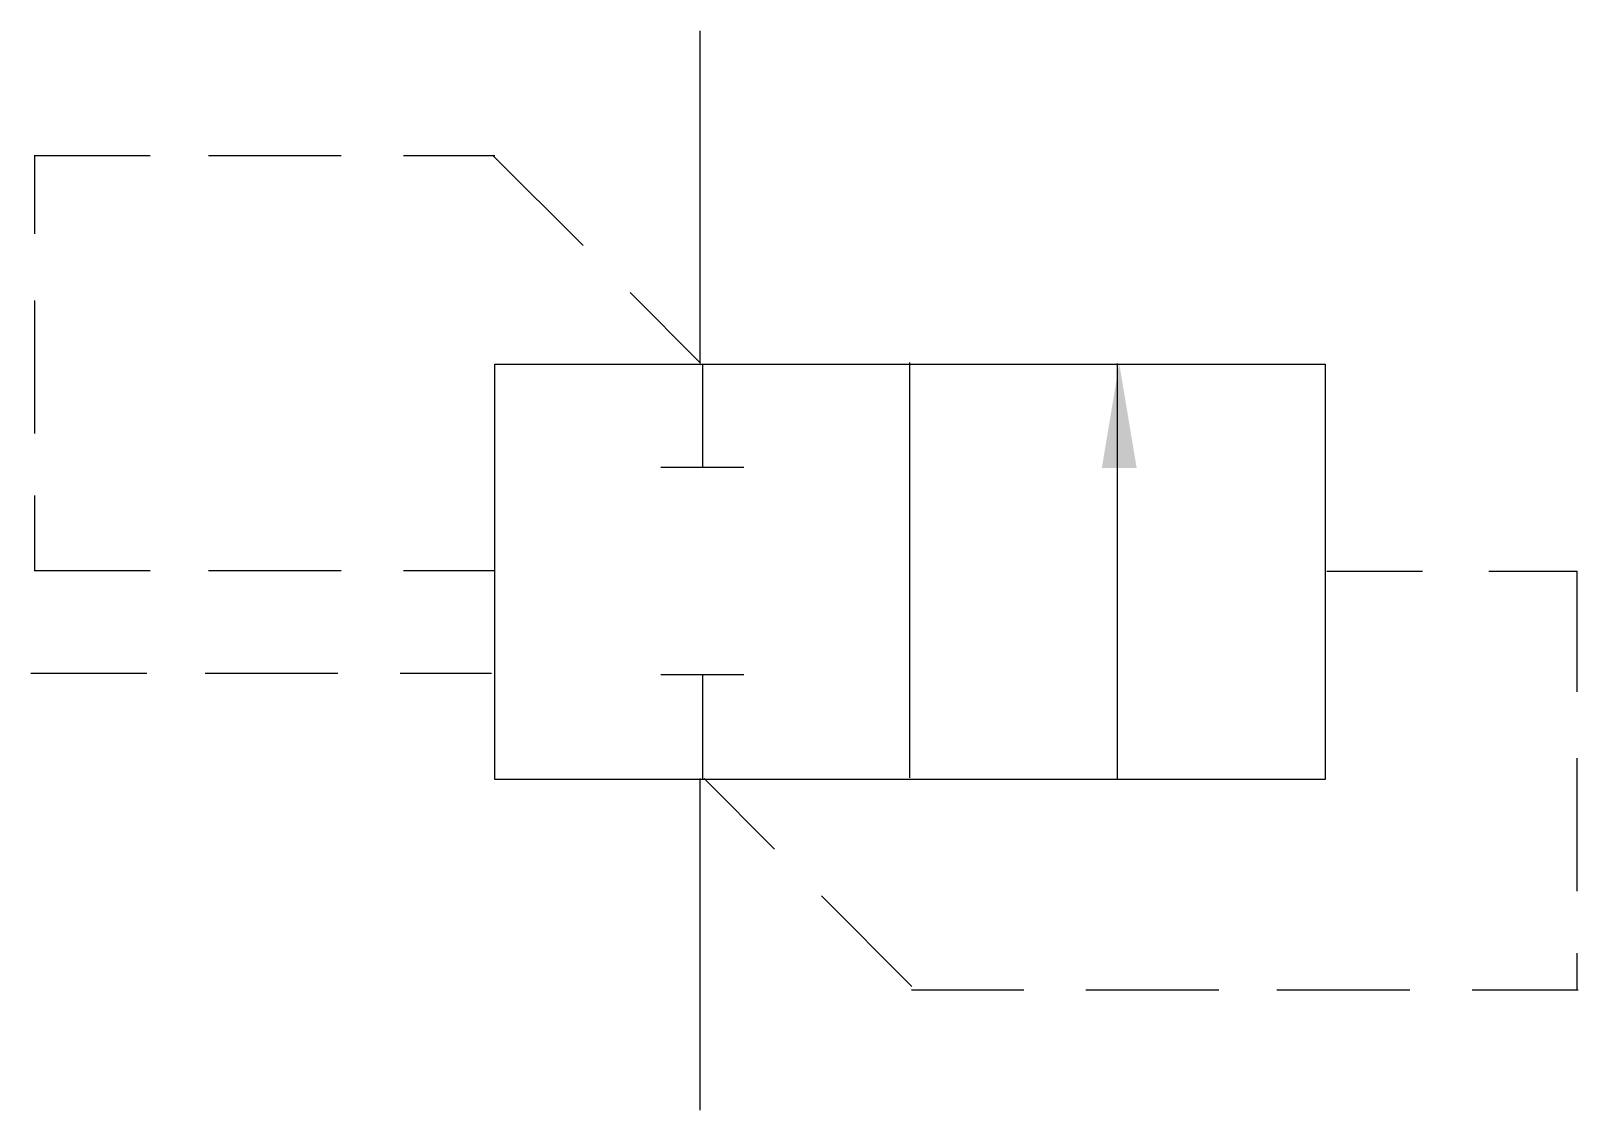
# Model space of a CAD drawing. Extents: x 528.5 to 565.8, y 189.9 to 215.8.
import ezdxf

# ---------------------------------------------------------------- set-up
doc = ezdxf.new("R2010")
doc.units = 0
doc.header["$LTSCALE"] = 5
doc.header["$MEASUREMENT"] = 0
doc.layers.add('11', color=1, linetype='CONTINUOUS')
doc.layers.add('12', color=2, linetype='CONTINUOUS')

msp = doc.modelspace()

# ---------------------------------------------------------------- linework, layer by layer
at = {"layer": '11'}
for p, q in [((544.64, 215.836), (544.64, 207.841)), ((539.697, 207.815), (559.697, 207.815)), ((539.697, 197.815), (539.697, 207.815)), ((544.703, 207.815), (544.703, 205.331)), ((549.7, 197.852), (549.7, 207.852)), ((554.701, 197.815), (554.701, 207.831)), ((559.697, 207.815), (559.697, 197.815)), ((543.698, 205.331), (545.698, 205.331)), ((545.698, 200.331), (543.698, 200.331)), ((544.703, 200.331), (544.703, 197.815)), ((549.697, 197.815), (539.697, 197.815)), ((544.64, 197.841), (544.64, 189.857)), ((559.697, 197.815), (549.697, 197.815))]:
    msp.add_line(p, q, dxfattribs=at)
at = {"layer": '12'}
for p, q in [((531.4, 212.83), (528.607, 212.83)), ((528.611, 212.833), (528.611, 210.948)), ((536.002, 212.83), (532.802, 212.83)), ((539.697, 212.83), (537.499, 212.83)), ((541.831, 210.667), (539.648, 212.849)), ((544.657, 207.841), (542.962, 209.536)), ((528.611, 209.348), (528.611, 206.148)), ((528.611, 204.651), (528.611, 202.838)), ((528.611, 204.548), (528.611, 202.842)), ((531.4, 202.836), (528.607, 202.836)), ((536.002, 202.836), (532.802, 202.836)), ((539.697, 202.836), (537.499, 202.836)), ((559.742, 202.834), (562.045, 202.834)), ((563.645, 202.834), (565.769, 202.834)), ((565.769, 199.927), (565.769, 202.834)), ((531.32, 200.368), (528.527, 200.368)), ((535.923, 200.368), (532.723, 200.368)), ((539.618, 200.368), (537.42, 200.368)), ((565.769, 195.127), (565.769, 198.327)), ((544.74, 197.836), (546.435, 196.141)), ((547.566, 195.01), (549.748, 192.827)), ((565.769, 192.745), (565.769, 193.63)), ((552.441, 192.745), (549.739, 192.745)), ((557.138, 192.745), (553.938, 192.745)), ((561.74, 192.745), (558.54, 192.745)), ((565.791, 192.745), (563.237, 192.745))]:
    msp.add_line(p, q, dxfattribs=at)
msp.add_solid([(555.161, 205.311), (554.321, 205.311), (554.741, 207.831)], dxfattribs=at)

doc.saveas('drawing.dxf')
